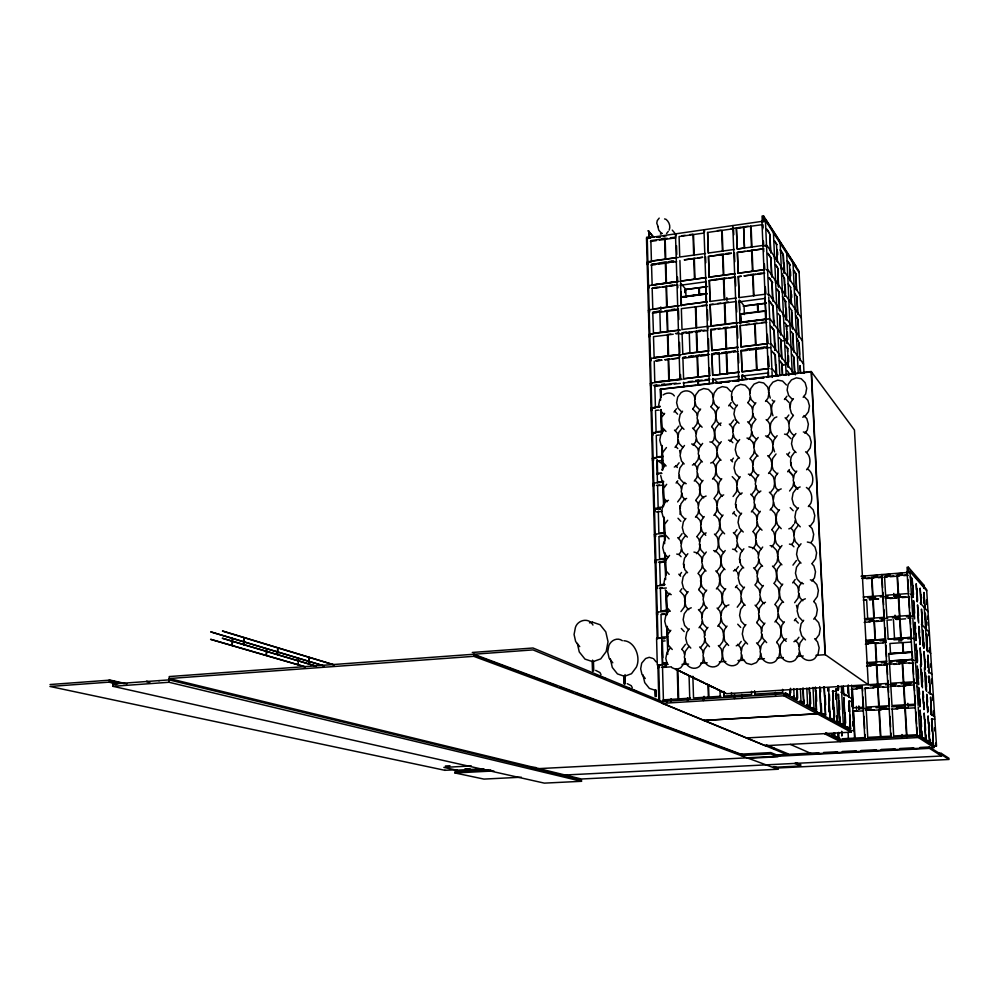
<?xml version="1.0" encoding="UTF-8"?>
<svg xmlns="http://www.w3.org/2000/svg" width="999" height="999" viewBox="0 0 999 999"><rect width="100%" height="100%" fill="white"/><g stroke="black" fill="none" stroke-linecap="round" stroke-linejoin="round"><path stroke-width="1.5" d="M521.316 777.21L483.953 779.095L454.982 772.964L454.982 771.678L490.746 769.817M309.003 663.96L309.128 657.442L309.153 663.96M277.722 647.864L277.497 654.62L277.759 647.876M266.646 648.726L266.371 655.456L266.496 648.726M243.694 644.592L243.843 637.612M244.006 637.624L243.644 644.58M316.258 666.058L222.24 638.224L316.121 666.221M222.465 631.118L334.228 664.909L222.577 630.981M581.493 781.305L169.018 682.267L169.118 679.882L113.049 683.953L112.937 686.313L544.355 783.129L581.493 781.305L581.468 779.832L169.118 679.882M774 766.558L777.821 767.994L777.871 769.255L581.455 778.995L169.168 678.546L169.243 676.56L533.029 649.899L787.774 754.907M158.791 680.706L159.403 680.656M146.491 681.593L150.162 681.93M798.838 593.593L798.051 598.114L794.63 602.722M799.188 652.297L798.651 655.344L795.204 659.989C790.546 663.711 783.778 661.488 781.206 656.418L779.62 650.499L780.694 644.43L784.128 639.797L786.575 638.811M794.03 539.073L793.506 542.045L791.82 544.33M760.651 653.408L759.852 657.954L756.418 662.574L751.398 664.535L746.478 663.249L742.607 659.015L741.071 653.134L742.157 647.102L745.566 642.494M793.73 482.067L792.944 486.463L789.585 491.008M778.246 614.023L777.447 618.543L774.874 621.99M794.655 523.326L795.179 520.379M756.118 540.896L755.319 545.329L752.784 548.738M741.608 654.807L740.796 659.34L737.387 663.935C732.816 667.619 726.148 665.409 723.676 660.389L722.165 654.532L723.251 648.513L726.648 643.93M757.642 578.046L756.83 582.504L755.132 584.79M789.035 429.195L788.523 432.092L786.85 434.34M760.052 598.076L759.527 601.061L756.118 605.644M759.178 615.559L758.366 620.067L756.655 622.352M790.709 465.484L791.233 462.574M761.875 634.29L761.076 638.811L757.642 643.418M778.059 556.081L776.997 562.025L773.588 566.583M755.818 485.701L755.032 490.072L751.673 494.592M741.42 598.164L740.609 602.634L737.225 607.205M757.329 522.315L756.53 526.723L753.159 531.256M773.039 447.44L772.252 451.785L768.893 456.268M758.853 559.29L758.054 563.736L754.657 568.281M773.451 502.285L772.664 506.68L770.117 510.064M703.571 657.392L702.747 661.887L699.35 666.47C694.829 670.129 688.236 667.919 685.826 662.936L684.352 657.105L685.464 651.123L688.848 646.578M737.212 487.662L736.413 492.02L733.066 496.515M752.909 413.623L752.122 417.919L748.8 422.377M751.71 431.705L750.923 436.014L748.426 439.373M737.1 544.143L736.563 547.09L734.889 549.35M754.133 450.974L753.608 453.858L750.249 458.316M753.184 467.769L752.397 472.115L749.874 475.487M769.055 392.382L768.019 398.102L765.509 401.436M739.784 562.474L740.321 559.527M754.682 504.183L753.883 508.566L751.348 511.95M684.914 658.766L684.078 663.249L680.706 667.807L675.774 669.742M732.991 435.252L732.454 438.124L729.969 441.471M703.371 602.572L702.821 605.531L699.462 610.077M704.907 638.461L704.083 642.931L700.686 647.489M750.049 397.49L749.525 400.337L747.864 402.547M735.764 507.529L736.3 504.62M721.078 618.393L720.254 622.864L717.707 626.273M700.287 489.785L699.213 495.554L695.891 500.024M685.401 601.173L684.303 607.08L680.943 611.6M701.236 527.509L700.424 531.868L697.077 536.363M700.187 544.455L699.1 550.312L696.59 553.683M731.693 399.725L732.217 396.878M702.21 565.609L701.66 568.543L698.289 573.051M701.423 581.256L700.324 587.15L698.638 589.41M717.17 507.667L716.358 512.025L713.848 515.384M702.122 621.378L701.573 624.35L699.013 627.759M681.78 493.144L680.968 497.452L677.659 501.91M696.103 439.123L695.566 441.97L693.094 445.292M681.268 549.113L680.731 552.035L679.058 554.27M697.564 473.439L696.753 477.747L694.268 481.081M713.386 400.162L712.587 404.408L710.926 406.605M683.778 567.282L684.327 564.36M698.776 509.54L697.964 513.886L695.454 517.232M717.157 453.321L716.345 457.629L713.011 462.062L710.664 463.049M669.205 230.082C670.741 226.186 669.205 222.028 666.121 219.405L664.585 218.918M678.271 439.772L677.472 444.043L674.999 447.352M663.848 541.908L662.749 547.714L664.173 553.321L667.856 557.355M678.845 478.271L679.382 475.412M695.267 402.372L694.455 406.605L692.806 408.803M663.736 584.253L664.847 578.396M679.957 514.273L680.506 511.388M697.677 419.78L696.877 424.038L693.581 428.446M698.888 455.369L698.076 459.652L694.755 464.085L692.407 465.059M658.728 404.92L659.815 399.313M782.766 584.065L780.219 587.512L779.158 593.506L780.731 599.325L783.566 602.397M775.149 604.07L778.571 599.475L779.632 593.468L778.059 587.662L774.175 583.503M801.935 582.417L799.375 585.876L798.326 591.883L799.924 597.727L802.796 600.811M764.622 641.046L761.201 645.666L760.127 651.723L761.688 657.617C764.235 662.674 770.953 664.897 775.599 661.188L779.033 656.555L780.094 650.474L778.521 644.567L776.623 642.482M813.923 601.136L817.344 596.503L818.393 590.459L816.782 584.615L812.836 580.444L810.364 579.845M803.433 638.336L799.999 642.981L798.938 649.075L800.549 655.007C803.159 660.102 809.939 662.325 814.647 658.591L818.106 653.933L819.155 647.814L817.519 641.87L814.622 638.723M682.092 427.972L678.808 432.392L677.734 438.062L679.145 443.519L682.816 447.415M700.199 425.849L696.902 430.282L695.828 435.976L697.265 441.446L700.961 445.354M664.198 487.612L666.67 484.29M712.125 442.107L713.786 439.885L714.847 434.165L713.386 428.696L711.6 426.81M684.79 482.355L682.317 485.689L681.231 491.446L682.667 496.978L685.339 499.887M737.1 421.903L733.79 426.361L732.729 432.092L734.215 437.587L737.961 441.521M703.046 480.394L700.549 483.753L699.475 489.522L700.923 495.079L703.633 497.989M755.556 419.742L752.235 424.213L751.186 429.957L752.884 435.676M721.753 478.746L719.268 482.105L718.194 487.887L719.667 493.456L722.389 496.378M685.414 535.664L682.092 540.147L680.993 545.978L682.442 551.61L686.163 555.656M714.248 498.126L717.582 493.643L718.656 487.849L717.182 482.28L713.436 478.321M767.007 437.262L769.505 433.891C771.066 429.021 770.753 422.739 766.133 419.605M740.247 476.76L737.749 480.132L736.688 485.939L738.186 491.533L740.933 494.455M793.169 415.721L789.834 420.217C787.936 425.649 789.06 432.23 794.18 435.514M667.27 596.653L669.78 593.269M758.865 474.775L756.355 478.159L755.306 483.978L756.817 489.585L759.602 492.519M722.652 532.367L719.292 536.875L718.219 542.744L719.705 548.401L723.488 552.472M715.084 551.96L717.607 548.576L718.681 542.707L717.195 537.05L714.46 534.09M804.844 433.329L807.354 429.945L808.378 424.138L806.817 418.593L803.883 415.572M688.186 591.683L685.664 595.079L684.565 600.973L686.026 606.705L688.748 609.74M777.921 473.089L775.399 476.473L774.362 482.317L775.898 487.937L778.696 490.884M741.27 530.569L737.911 535.089L736.837 540.971L738.348 546.653L742.157 550.736M770.416 492.657L773.775 488.124L774.824 482.28L773.276 476.66L769.455 472.664M706.718 590.084L704.195 593.493L703.096 599.412L704.582 605.157L707.329 608.204M796.79 471.066L794.267 474.475L793.218 480.332L794.792 485.976L797.614 488.923M670.304 647.976L666.945 652.522L665.821 658.478L667.27 664.285M760.027 528.746L756.655 533.291L755.594 539.185L757.117 544.892L760.963 548.988M725.724 588.711L723.189 592.12L722.102 598.064L723.601 603.821L726.373 606.88M718.106 608.528L721.49 603.97L722.564 598.026L721.066 592.282L717.27 588.161M779.22 527.197L775.836 531.755L774.787 537.674L776.335 543.381L780.207 547.489M808.566 489.048L811.95 484.49C813.848 478.958 812.686 472.29 807.517 468.943M771.653 546.977L774.2 543.556L775.249 537.637L773.701 531.93L771.827 529.932M744.505 587.087L741.957 590.521L740.883 596.478L742.407 602.26L745.204 605.319M707.504 645.154L704.12 649.725L703.021 655.731L704.507 661.575C706.955 666.57 713.586 668.793 718.131 665.109L721.54 660.526L722.627 654.507L721.116 648.651L718.343 645.554M798.226 525.362L794.829 529.932L793.793 535.864L795.366 541.595L799.262 545.716M763.411 585.464L760.863 588.898L759.802 594.88L761.35 600.674L764.173 603.746M810.951 542.544L812.649 540.247L813.686 534.29L812.087 528.546L809.227 525.549M776.785 641.97L780.219 637.35L781.28 631.306L779.707 625.424L775.761 621.191M803.683 620.267L801.098 623.738L800.037 629.807L801.648 635.714L805.506 639.897M798.938 637.25L796.353 640.721L793.893 641.708M815.746 639.26L819.205 634.615L820.254 628.521L818.631 622.614L814.635 618.356M664.123 430.082L660.851 434.478L659.765 440.147L661.151 445.579M704.233 516.583L701.735 519.955L700.649 525.761L702.11 531.393L705.744 535.339M793.431 398.651L790.921 402.01L789.884 407.767L791.433 413.286L793.468 415.397M757.017 455.706L753.671 460.189L752.622 465.984L754.133 471.565L757.966 475.586M786.313 418.369L788.823 415.01M723.051 515.022L720.529 518.394L719.455 524.225L720.941 529.87L724.612 533.828M686.538 572.265L683.179 576.76L682.08 582.629L683.528 588.336L687.312 592.457M715.534 534.577L718.893 530.082L719.967 524.238L718.481 518.606L714.697 514.56M776.023 453.971L772.664 458.466L771.615 464.273L773.151 469.867L777.01 473.901M680.182 591.008L681.855 588.761M768.556 473.489L771.078 470.104L772.127 464.285L770.591 458.703L767.644 455.644M741.633 513.161L739.11 516.545L738.049 522.402L739.547 528.059L743.244 532.017M705.007 570.604L701.635 575.112L700.549 581.006L702.022 586.725L705.831 590.859M734.452 533.054L736.975 529.67M794.829 451.898L791.458 456.406C789.535 461.913 790.733 468.543 795.866 471.89M787.662 471.79L789.347 469.53M668.294 633.703L670.829 630.307M760.351 511.288L757.816 514.685L756.755 520.554L758.291 526.236L762.025 530.207M723.95 569.18L720.579 573.701L719.492 579.607L720.991 585.352L724.824 589.485M716.383 588.935L718.93 585.539L720.004 579.62L718.518 573.901L715.759 570.891M806.593 469.767L809.128 466.371C810.713 461.388 810.289 455.007 805.594 451.81M689.322 628.846L686.788 632.242L685.676 638.199L687.137 643.993L690.796 648.101M779.507 509.702L776.972 513.099L775.911 518.993L777.472 524.675L781.23 528.671M682.067 648.9L685.464 644.355M742.682 567.494L739.285 572.04L738.211 577.959L739.735 583.716L743.593 587.874M771.99 529.433L775.374 524.887L776.435 518.993L774.874 513.311L771.003 509.228M735.439 587.562L737.137 585.289M707.954 627.36L705.406 630.781L704.307 636.75L705.794 642.569L709.49 646.69M798.476 507.804L795.928 511.213L794.879 517.12L796.465 522.827L800.261 526.835M761.525 565.796L758.129 570.354L757.067 576.311L758.603 582.08L762.499 586.251M793.805 524.463L791.258 527.884L788.835 528.883M727.047 626.086L724.5 629.52L723.413 635.501L724.924 641.333L728.646 645.479M719.43 646.078L722.839 641.508L723.925 635.514L722.414 629.695L718.568 625.486M780.818 564.348L777.422 568.918L776.36 574.887L777.921 580.669L781.842 584.852M810.339 526.048L813.748 521.466L814.784 515.546L813.186 509.827L809.377 505.844M774.113 583.154L775.811 580.856L776.872 574.887L775.311 569.118L772.489 566.083M745.928 624.6L743.368 628.034L742.294 634.04L743.83 639.897L747.577 644.043M741.208 641.408L738.648 644.855L736.226 645.829M799.937 562.624L796.515 567.22L795.466 573.201L797.052 579.008L801.011 583.204L803.471 583.791M792.669 582.892L795.229 579.445M764.947 623.089L762.374 626.535L761.3 632.567L762.861 638.436L766.658 642.607M811.9 581.231L814.472 577.772L815.509 571.765L813.898 565.958L811.987 563.923M784.402 621.79L781.83 625.249L780.756 631.293L782.342 637.187L786.176 641.358M813.71 619.155L816.308 615.684L817.357 609.627L815.733 603.746L813.798 601.673M662.175 416.645L664.635 413.361M682.567 411.201L680.107 414.498L679.033 420.154L680.444 425.574L683.99 429.345M675.524 430.557L678.821 426.161M700.636 409.028L698.164 412.337L697.09 418.007L698.526 423.451L702.11 427.222M661.813 469.917L665.109 465.509M719.168 407.192L716.683 410.502L715.621 416.196L717.082 421.64L720.691 425.424M683.179 463.511L679.869 467.944L678.783 473.663L680.207 479.17L683.94 483.154L686.251 483.666M711.75 426.323L715.059 421.89L716.133 416.208L714.672 410.764L710.926 406.855M676.086 483.029L677.747 480.819M737.462 404.982L734.977 408.316L733.928 414.023L735.651 419.742M701.373 461.501L698.051 465.946L696.965 471.69L698.426 477.21L702.172 481.206M730.381 424.525L733.703 420.092M665.184 523.588L667.682 520.254M755.893 402.772L753.396 406.106C752.097 410.477 751.86 416.358 755.881 419.418M720.029 459.79L716.695 464.248L715.634 470.005L717.095 475.549L720.878 479.545M712.562 479.133L715.072 475.786L716.133 470.017L714.672 464.485L712.861 462.562M685.901 518.431L683.391 521.778L682.305 527.572L683.741 533.179L687.349 537.112M774.749 400.899L772.252 404.245L771.216 409.977L772.964 415.734M738.461 457.754L735.127 462.225L734.053 468.007L735.551 473.563L739.36 477.572M678.758 538.124L682.092 533.653M767.344 420.204L770.679 415.734L771.715 409.99L770.192 404.508L766.383 400.562M716.832 571.391L720.217 566.87L721.303 560.976L719.804 555.282L716.133 551.298L713.598 550.599M806.842 452.447L810.226 447.939L811.25 442.12L809.677 436.526L805.756 432.48L803.346 431.993M743.88 548.801L740.496 553.321L739.422 559.228L740.933 564.947L743.731 567.969M706.231 607.679L702.834 612.212L701.735 618.156L703.221 623.938L707.092 628.146M738.398 566.57L735.851 569.967L733.453 570.941M762.699 547.04L759.302 551.585L758.229 557.504L759.777 563.249L762.599 566.283M808.353 506.568L810.901 503.146C812.861 497.552 811.588 490.871 806.405 487.462M781.955 545.541L778.558 550.087L777.484 556.031L779.058 561.788L781.905 564.822M744.093 604.795L740.684 609.353L739.597 615.334L741.133 621.153L745.054 625.386M801.036 543.756L797.614 548.326L796.565 554.283L798.151 560.064L801.023 563.111M792.956 565.134L796.365 560.551M782.442 601.873L779.008 606.468L777.946 612.474L779.52 618.331L783.503 622.589M812.137 563.411L815.571 558.828L816.62 552.847L815.009 547.065L811.026 542.882L807.342 542.032M794.38 620.679L796.103 618.381M684.477 445.479L681.168 449.887L680.082 455.581L681.505 461.076L684.19 463.948M679.095 462.774L676.61 466.083L674.275 467.057M728.671 405.869L731.168 402.56M702.634 443.406L699.312 447.839L698.239 453.546L699.687 459.053L702.397 461.938M721.266 441.658L717.931 446.091L716.857 451.823L718.331 457.342L721.066 460.227M739.66 439.56L736.325 444.018L735.252 449.762L736.75 455.307L739.497 458.191M731.743 460.364L733.416 458.129M784.427 399.55L786.937 396.216M666.183 559.915L669.542 555.444M758.191 437.45L754.832 441.92L753.783 447.689L755.294 453.246L758.066 456.143M803.146 397.302L805.669 393.943L806.692 388.199L805.132 382.704L801.235 378.733L796.303 377.847L791.495 379.857L788.149 384.315L787.112 390.047L788.661 395.529L792.544 399.525M687.849 553.733L684.49 558.216L683.391 564.06L684.839 569.742L687.562 572.739M777.147 435.676L773.788 440.147L772.739 445.929L774.55 451.785M679.869 574.7L681.543 572.452M732.704 513.811L734.39 511.575M706.293 552.01L702.921 556.505L701.822 562.375L703.296 568.069L706.043 571.078M795.916 433.529L792.557 438.024L791.508 443.831L793.069 449.413L796.078 452.535M669.218 610.751L665.846 615.259L664.735 621.153L666.171 626.897L669.992 631.081M787.961 454.533L789.635 452.285M725.199 550.536L721.815 555.057L720.729 560.938L722.227 566.633L724.999 569.655M673.988 412.063L676.46 408.778M663.136 451.923L666.445 447.54M666.558 233.529L668.256 231.406M659.19 218.119L657.267 220.579L656.768 223.177L658.104 226.623M623.888 640.734C634.577 641.283 641.146 656.98 636.375 667.132L631.505 673.713L624.587 676.286M592.944 661.725L584.989 659.115L579.258 651.922L577.36 643.481M642.906 674.775L644.73 682.629L649.35 688.373L655.756 690.459M721.091 423.052L718.756 424.063L715.459 428.496L714.397 434.215L715.858 439.685L719.58 443.606M776.835 416.908L774.462 417.919L771.128 422.402C769.242 427.797 770.329 434.353 775.424 437.637M663.086 394.955C666.345 392.47 671.977 392.058 674.362 395.916M695.167 399.612L694.093 395.554C691.608 390.721 685.227 389.31 680.981 392.744L677.684 397.115L676.61 402.734L678.021 408.129L681.755 412.05M713.286 397.39L712.187 393.331L708.428 389.41L703.733 388.524L698.988 390.509L695.691 394.892L694.617 400.537L696.053 405.944L699.812 409.877M730.744 391.446L726.96 387.512L722.289 386.625L717.457 388.623L714.16 393.019L713.086 398.676L714.547 404.108L718.318 408.054L716.583 406.231M750.199 393.281L749.075 389.198L745.266 385.252L740.596 384.353L735.701 386.363L732.392 390.771C730.456 396.128 731.605 402.585 736.613 405.844M768.681 391.021L767.544 386.925L763.698 382.967L759.003 382.068L754.07 384.091L750.749 388.511L749.7 394.205L751.198 399.662L755.032 403.633M786.425 385.002L782.567 381.044L777.721 380.144L772.876 382.167L769.542 386.601L768.506 392.307L770.291 398.102M802.697 417.195L805.094 416.183L808.453 411.688L809.477 405.906L807.904 400.387L804.045 396.416M660.389 234.091L662.237 233.316M706.156 532.904L703.796 533.891L700.461 538.386L699.375 544.23L700.836 549.875L704.582 553.933M668.443 500.312L666.108 501.286L662.787 505.706L661.688 511.463L663.099 517.02M686.625 498.426L684.265 499.4L680.931 503.833L679.844 509.615L681.281 515.184L685.064 519.243M706.106 496.028L702.559 497.502L699.213 501.96L698.126 507.742L699.587 513.336L703.396 517.407M723.688 494.905L721.315 495.891L717.956 500.362L716.882 506.156L718.356 511.775L722.202 515.846M742.22 492.982L739.834 493.968L736.475 498.451L735.401 504.27L736.912 509.902L740.771 513.986M760.888 491.046L758.491 492.032L755.119 496.528L754.058 502.372L755.581 508.016L759.477 512.125M781.206 488.898L777.597 490.384L774.213 494.905L773.151 500.761L774.712 506.418L778.621 510.526M800.137 486.938L796.503 488.424L793.106 492.957L792.057 498.838L793.631 504.507L797.577 508.641M691.246 607.779L687.662 609.215L684.278 613.736L683.166 619.655L684.627 625.424L688.473 629.62M728.895 604.894L725.274 606.356L721.877 610.901L720.779 616.858L722.289 622.664L726.186 626.873M765.484 602.247L763.049 603.221L759.627 607.804L758.553 613.798L760.102 619.642L764.06 623.888M805.344 598.801L801.66 600.274L798.213 604.882L797.152 610.926L798.763 616.795L802.759 621.066M652.809 658.403L649.238 657.317L645.616 658.528L641.695 663.161L640.671 668.806L641.97 674.425L645.254 678.508M592.944 625.049C589.11 617.295 577.784 619.73 575.424 627.434L574.075 634.502L575.649 641.533L579.732 646.653M589.472 622.864L592.245 622.152M651.198 234.678L648.239 230.769L653.771 237.225M796.353 266.733L763.523 215.871L762.062 216.084L762.337 222.302M804.008 373.314L799.038 271.216L765.946 220.005L761.887 220.592L768.531 376.536M647.652 237.887L764.098 221.054M656.643 237.225L660.401 236.626M663.361 236.201L666.321 235.776M761.95 221.99L766.008 221.403L799.1 272.527M660.414 236.938L657.442 237.063M662.087 238.624L665.159 238.174M682.08 235.739L685.152 235.302M689.76 234.64L692.844 234.191M717.432 230.644L720.516 230.207M731.268 228.659L740.496 227.322M745.104 226.661L748.189 226.224M737.786 228.009L743.581 227.173L744.467 247.939L737.262 249.038L763.511 245.354L763.323 240.909L763.511 245.354M667.357 238.336L650.873 240.622L651.423 261.014L676.947 257.505M670.292 237.824L674.824 237.263M705.519 253.496L679.732 257.03L679.095 236.563L703.296 233.154M734.365 249.45L708.328 253.022L707.604 232.455L733.503 228.721L733.79 234.703M736.45 228.384L737.262 249.038L736.338 228.222L762.612 224.625L762.749 227.585M650.424 241.458L656.405 240.597M659.39 240.172L675.848 237.799M592.769 661.738L600.711 658.903L606.181 651.56L608.029 641.683L605.794 631.88L600.062 624.725L592.307 622.102M770.766 253.009L769.942 234.39L770.491 251.498M647.864 261.726L678.371 257.442M651.048 261.701L647.14 262.25L647.926 263.174M651.186 261.85L647.265 262.4L647.327 264.772M762.986 246.179L767.07 245.604L800.274 295.292M776.51 244.792L777.472 261.601M661.238 262.65L664.323 262.213M668.955 261.576L672.04 261.139M718.318 254.67L721.403 254.233M726.036 253.584L729.12 253.159M677.497 277.023L677.697 281.506L652.147 284.99L651.523 264.385L666.508 262.3M669.505 261.875L674 261.251L651.585 264.46M684.39 259.802L694.979 258.316M698.014 257.892L702.547 257.255M723.738 254.295L708.453 256.431L709.178 277.135L735.314 273.664M726.797 253.871L731.393 253.234M745.067 251.311L737.349 252.397L738.224 273.264L764.56 269.68L764.297 263.711L764.56 269.68M748.164 250.886L763.661 248.801L737.399 252.472L738.224 273.264M684.44 259.877L702.609 257.33M731.443 253.309L708.503 256.506L709.24 277.21M651.061 265.222L655.569 264.585M658.566 264.173L669.08 262.7M672.09 262.287L676.585 261.651M784.128 272.952L783.291 254.82L783.503 263.911M771.827 277.135L770.991 258.279L771.553 275.712M789.485 264.623L790.446 281.006M709.178 277.135L735.252 273.589M738.161 273.189L764.51 269.605M680.544 281.119L706.355 277.61L680.544 281.119L679.907 260.502M648.513 285.664L679.12 281.493M778.608 286.813L777.771 268.319L778.396 286.838M654.145 287.675L657.192 287.25M669.417 285.602L672.477 285.177M713.723 279.595L716.77 279.171M721.353 278.559L724.412 278.134M750.374 274.613L753.433 274.201M758.016 273.589L761.076 273.164M678.446 305.669L652.797 309.041L652.172 288.324L659.69 287.3M662.699 286.888L667.207 286.276M670.217 285.876L674.737 285.264M736.263 298.039L710.039 301.423L709.302 280.582L726.186 278.284M729.258 277.872L733.853 277.247M738.298 276.648L741.233 276.248L738.298 276.648L739.185 297.652L738.361 276.723M744.155 275.849L748.551 275.262M751.473 274.862L755.868 274.263M758.803 273.863L763.186 273.276M676.298 285.127L652.172 288.324M709.302 280.582L733.915 277.322M744.218 275.924L764.71 273.152M680.119 285.289L705.993 281.78M796.665 290.284L795.891 274.101L796.465 290.309M685.014 292.557L684.927 289.61L707.542 286.576M684.927 289.61L706.093 286.85M785.189 296.316L784.365 278.072L784.502 285.702M772.889 301.298L772.052 282.317L772.552 298.414M706.98 293.943L680.669 297.302L706.855 293.419M680.656 296.915L706.967 293.556M680.669 297.302L706.867 293.818M790.546 287.575L791.52 304.058M739.123 297.59L765.609 294.168L765.284 286.663M649.15 309.765L679.869 305.706M656.343 311.563L659.402 311.164M671.665 309.553L674.737 309.153M702.334 305.519L705.394 305.12M709.989 304.52L713.061 304.108M717.657 303.509L720.729 303.109M725.324 302.497L728.396 302.098M659.927 311.463L652.759 312.325L653.458 333.266L679.195 329.982M661.95 311.288L652.896 312.475M664.909 310.826L678.546 309.103M708.054 326.311L682.005 329.558L681.355 308.666L707.329 305.332M710.164 304.882L710.963 325.936L710.164 304.882L736.4 301.511M652.372 313.211L656.905 312.612M659.927 312.225L678.071 309.84M738.673 301.898L765.384 298.389M797.814 314.523L796.965 296.753L797.539 313.074M786.275 319.842L785.426 301.473L785.501 307.63M773.963 325.637L773.126 306.518L773.551 321.253M791.633 310.664L792.669 328.771M780.756 334.765L779.919 315.909L780.556 334.79M710.901 325.874L737.212 322.59M649.8 334.016L680.631 330.095M740.072 322.677L766.595 319.293M653.021 333.991L649.063 334.503L649.862 335.327M667.782 334.453L670.866 334.066M675.474 333.479L678.558 333.092M683.166 332.505L686.251 332.118M698.551 330.544L701.623 330.157M746.241 324.488L749.325 324.101M753.933 323.514L757.017 323.127M761.625 322.54L764.71 322.14M673.239 334.228L653.496 336.663L654.133 357.654L679.944 354.47L654.133 357.654M676.211 333.778L679.295 333.454M682.105 333.017L705.119 330.182M711.775 350.487L738.124 347.24L711.825 350.549L711.026 329.358L720.354 328.246M723.388 327.784L728.084 327.26M731.118 326.798L737.349 326.086M767.744 343.656L767.294 334.453L767.744 343.656L741.071 346.865L740.234 325.649L766.82 322.34M680.107 334.016L683.166 333.629M686.226 333.241L692.357 332.455M695.429 332.068L700.024 331.493M703.084 331.094L707.692 330.519M710.526 330.157L715.172 329.57M718.269 329.171L736.837 326.823M798.888 337.437L798.051 319.543L798.551 334.478M787.349 343.519L786.513 325.025L786.513 329.682M786.026 326.198L788.648 325.861M775.037 350.125L774.188 330.881L774.562 344.23M793.768 352.123L792.919 333.878L793.493 350.637M781.842 358.928L780.993 339.947L781.568 357.492M780.506 341.109L784.502 340.622L784.402 338.224M708.853 350.836L682.704 353.983L708.915 350.911M741.071 346.865L767.694 343.594M650.461 358.441L681.393 354.633M656.156 360.439L659.24 360.065M688.573 356.468L691.658 356.081M696.291 355.519L699.375 355.144M713.274 353.434L716.358 353.059M745.691 349.45L748.788 349.076M753.421 348.514L756.505 348.127M761.138 347.565L764.223 347.177M661.763 360.139L655.681 360.889L661.825 360.202M669.355 359.203L664.797 359.765L678.533 358.154L672.402 358.828M709.452 368.019L709.777 375.674L683.603 378.783L682.879 357.542L685.951 357.167M689.023 356.793L693.631 356.231M696.703 355.856L708.978 354.345M713.286 353.733L719.218 353.097L713.411 353.871M722.152 352.734L726.548 352.197M729.47 351.835L735.326 351.111M745.641 349.85L758.965 348.214M761.925 347.852L767.844 347.128L741.208 350.399L742.045 371.765L768.818 368.656M682.941 357.617L686.013 357.23M689.085 356.855L709.04 354.408M722.202 352.797L735.389 351.173M682.404 358.329L697.777 356.443M700.848 356.069L705.469 355.507M711.313 354.795L714.273 354.433M717.232 354.071L730.556 352.435M733.516 352.073L737.949 351.523M740.609 351.198L746.59 350.474M749.575 350.1L754.058 349.55M757.055 349.188L763.024 348.451M766.021 348.089L770.504 347.54M788.448 367.345L787.599 348.738L787.537 351.873M776.123 374.787L775.274 355.419L775.524 365.871M794.792 374.113L794.005 357.28L794.517 372.602M782.542 374.425L782.08 364.148L782.329 374.45M782.929 365.122L785.601 364.797L785.501 362.387M768.768 368.594L742.045 371.765L741.258 350.462M680.706 379.133L654.732 382.155L680.706 379.133L680.506 374.538M651.123 383.029L682.155 379.345M653.733 385.402L656.83 385.027M661.475 384.478L664.572 384.116M695.566 380.444L698.663 380.082M660.064 406.406L655.406 406.868L654.832 385.651L659.465 385.164M662.462 384.752L676.248 383.179M688.274 381.693L692.956 381.206M695.978 380.781L702.197 380.119M705.219 379.682L709.902 379.208M654.37 386.413L671.178 384.428M674.225 384.066L680.344 383.354M683.166 383.017L709.402 379.907M712.187 379.583L738.923 376.423M741.583 376.111L768.593 372.914M788.486 372.627L788.823 375.512M660.614 400.174L660.302 389.26L811.213 371.516L854.457 430.032L868.306 684.74L825.049 654.507L811.213 371.516M696.028 385.427L660.302 389.26M699.088 385.027L712.961 383.429M716.021 383.042L729.894 381.443M732.941 381.056L746.827 379.458M749.874 379.058L763.748 377.46M766.807 377.073L780.681 375.474M783.74 375.087L797.614 373.489M718.468 383.104L721.553 382.742L718.518 383.154M726.186 382.192L729.282 381.83M738.548 380.744L735.464 381.106L738.611 380.806M752.01 379.158L756.443 378.633M760.863 378.122L763.81 377.772M760.913 378.184L763.86 377.834M655.406 406.868L660.002 406.343M651.785 407.792L659.902 406.868M655.032 407.767L651.036 408.216L651.835 408.953M655.169 407.879L651.173 408.341L651.236 410.814M662.3 431.143L656.093 431.768L655.506 410.402L658.628 410.102M652.447 432.717L662.137 431.655M651.698 433.129L655.706 432.692M655.844 432.804L651.835 433.241L651.897 435.726M659.328 435.027L656.256 435.364L656.842 456.88L662.999 456.231M653.121 457.817L662.849 456.793M656.53 457.892L652.497 458.316L652.572 460.814M657.941 460.964L662.574 460.477M656.892 473.451L661.438 473.089M656.905 473.851L661.862 473.414M657.454 482.055L663.636 481.431M653.796 483.091L663.561 482.105M656.443 485.389L659.552 485.077M662.874 507.067L658.154 507.467L657.567 485.651L663.811 485.089M657.767 507.729L660.214 509.39M654.482 508.528L657.155 508.266M653.721 508.891L657.779 508.491M657.904 508.591L653.858 508.991L653.92 511.525M657.092 509.003L660.164 508.703M656.231 511.938L662.15 511.376M664.797 532.554L658.853 533.054L658.316 511.138M655.169 534.153L664.547 533.291M659.377 536.276L662.462 536.001M665.534 558.341L659.565 558.816L658.953 536.7L664.909 536.201M655.856 559.952L665.272 559.128M663.124 559.964L666.221 559.69M658.528 562.2L661.625 561.938M659.665 562.487L665.571 561.962L659.665 562.487L660.327 584.79L664.772 584.415M660.264 584.752L664.71 584.378M656.555 585.926L664.51 585.264M924.387 588.161L924.225 585.501L908.341 567.195L907.055 567.295L907.392 572.889M659.24 588.161L662.337 587.912M666.358 587.999L660.364 588.448L661.051 610.913L666.995 610.439M933.054 746.216L936.525 746.041L926.635 589.597L910.626 571.203L907.055 571.503L917.02 735.714M861.038 576.261L909.115 572.327M907.129 572.764L910.701 572.464L926.71 590.796M862.062 576.66L865.146 576.411M871.328 575.911L877.509 575.399M883.678 574.9L889.859 574.4M896.028 573.888L902.209 573.389M862.149 578.196L865.234 577.946M872.964 577.31L877.597 576.935M885.314 576.311L889.947 575.923M897.664 575.299L902.297 574.924M862.224 578.496L869.867 577.909M872.876 577.634L882.042 576.923M886.101 576.56L893.805 575.961M896.84 575.686L906.093 574.962M866.295 578.683L873.775 578.071M878.258 577.709L882.741 577.347M884.19 577.222L887.212 576.985M890.221 576.735L899.275 575.998M903.795 575.636L908.316 575.262M910.501 594.255L913.323 597.277L912.212 579.108L912.399 585.177M923.001 585.589L924.225 585.501M666.932 610.401L661.051 610.913M657.255 612.087L666.745 611.338M863.236 597.027L883.104 595.516L882.891 592.382M908.753 593.506L885.626 595.279L884.565 576.685M867.881 597.902L875.624 597.302M880.281 596.94L888.024 596.328M894.217 595.841L900.411 595.367M661.488 614.185L664.56 613.948M667.732 636.763L661.625 637.137L661.013 614.547L667.095 614.173M869.517 599.313L874.162 598.963M885.014 598.114L888.111 597.877M895.853 597.277L900.499 596.915M863.398 600.112L866.458 599.875L863.436 600.137M869.505 599.637L878.67 598.925L869.542 599.662M909.864 612.462L910.077 615.384L886.875 617.07L885.801 598.364L891.97 597.889M904.282 596.927L895.042 597.652L905.856 596.84M891.995 597.914L885.801 598.364M889.972 598.551L896.028 598.076M902.072 597.614L909.639 597.027M913.336 600.636L914.634 618.905M298.326 658.254L298.189 664.76M864.41 618.743L884.352 617.295L883.865 609.477M909.764 616.42L913.361 616.146M865.971 619.867L873.738 619.293M879.957 618.831L887.724 618.256M892.382 617.906L900.149 617.332M906.368 616.87L911.026 616.52M869.167 621.191L873.825 620.841M881.593 620.267L884.702 620.042M895.579 619.23L900.249 618.893M908.016 618.319L911.125 618.081M869.18 621.503L878.396 620.854M881.43 620.591L884.49 620.367M891.72 619.867L887.025 620.142L888.173 639.023L911.4 637.374L910.851 628.633M896.328 619.492L905.631 618.831M864.172 622.365L870.191 621.915M876.198 621.478L882.217 621.028M660.714 638.074L656.58 638.373L657.292 664.909L658.865 665.659M656.855 638.511L660.976 638.211M472.302 652.472L533.004 648.001L662.524 701.735M662.15 638.648L665.247 638.411M50.05 684.527L110.24 680.107L126.973 683.94M665.109 640.896L661.975 641.083L662.649 663.336L667.27 663.024M169.168 678.546L473.776 656.331L777.871 769.255M112.937 686.313L169.018 682.267M865.596 640.584L885.601 639.198L884.902 627.597M911.4 637.374L888.173 639.023M865.634 640.621L885.601 639.198M911.125 638.211L914.085 638.598M866.183 641.795L873.875 641.258M880.032 640.821L886.188 640.384M893.893 639.847L903.121 639.185M907.741 638.861L910.826 638.648M867.806 643.244L873.963 642.807M883.203 642.157L886.288 641.945M898.601 641.083L901.672 640.859M867.307 643.593L878.096 642.869M882.666 642.507L885.776 642.32M865.359 644.218L868.368 644.005M875.923 643.468L883.466 642.944M911.55 642.02L889.922 643.506L890.534 653.671M667.207 662.986L662.649 663.336M668.231 664.298L658.678 664.959L659.652 701.198M660.789 665.072L657.891 665.197L658.865 701.41M682.03 664.36L688.586 664.098M700.686 663.074L707.23 662.812M719.342 661.788L725.873 661.525M737.999 660.501L744.505 660.252M758.204 659.115L764.422 658.691M777.11 657.991L783.353 657.567M797.065 656.443L803.283 656.006M815.958 655.319L825.299 654.682L811.438 371.828L800.674 373.102L800.024 365.597L800.386 373.139M661.375 667.145L666.033 666.82M690.509 698.151L663.411 699.849L662.524 667.444L671.515 666.82M888.935 653.87L912.324 651.96L888.735 653.558L889.347 661.001L912.661 659.44M912.399 652.359L888.823 653.97M927.522 651.76L926.597 634.028L927.434 650.287M676.011 669.28L671.915 667.719M912.636 659.415L889.347 661.001M866.795 662.562L886.85 661.238M912.462 660.389L915.434 660.726L912.836 618.056M867.382 663.773L876.647 663.161M881.28 662.849L885.913 662.537M888.998 662.337L892.082 662.125M896.715 661.813L905.981 661.201M898.738 661.825L906.505 661.338M869.005 665.234L875.186 664.822M884.452 664.21L890.633 663.798M899.899 663.186L904.532 662.874M870.042 665.484L880.868 664.785M883.915 664.56L887.037 664.385L887.611 674.625M895.828 663.798L889.585 664.185L890.708 683.241L914.085 681.768L913.885 678.808M898.913 663.561L909.827 662.861M866.545 666.196L871.091 665.883M878.658 665.384L886.225 664.884M893.78 664.385L899.899 663.973M909.053 663.373L913.635 663.061M917.319 665.933L918.643 684.527M921.328 669.417L922.464 687.787M887.924 680.456L888.123 683.403L726.673 693.693L675.324 668.843M913.81 682.679L916.782 683.004L915.521 662.212M853.096 686.862L862.387 686.276M870.129 685.789L880.981 685.102M885.626 684.814L896.465 684.128M901.11 683.84L911.95 683.154M914.984 682.804L917.407 682.642M720.966 696.266L693.531 697.964L692.856 676.248M724.025 696.078L723.863 691.395L723.975 696.053L751.698 694.342L751.523 691.32M754.62 691.121L754.732 694.118L782.754 692.382M856.28 688.236L862.474 687.849M873.313 687.162L879.52 686.775M890.359 686.101L895.004 685.801M904.307 685.227L910.501 684.839M856.38 688.536L862.549 688.174L862.661 691.083M868.206 687.824L865.072 687.999L866.133 707.092L889.385 705.706L888.935 698.326M872.801 687.512L883.665 686.85M899.662 685.851L890.858 686.375L891.982 705.556L915.446 704.158L914.872 695.267M851.21 689.335L857.229 688.948M864.709 688.486L873.825 687.911M882.929 687.349L889.01 686.962M898.138 686.388L905.793 685.913M783.853 693.855L662.312 701.448L662.362 703.358L746.353 737.961L851.098 732.167L851.023 730.506L783.853 693.855L783.94 695.791L851.098 732.167M832.329 691.408L836.188 691.171L836.076 688.773M662.362 703.358L783.94 695.791M786.151 693.481L790.259 695.591L789.984 689.46M918.855 687.936L919.804 706.668L918.855 687.936L916.982 686.438M844.068 695.554L846.653 695.454M791.907 696.64L797.14 699.387L796.665 688.798M799.949 701.061L803.808 703.046L803.134 688.161M804.183 703.383L804.257 700.399M848.626 701.485L852.334 701.261L852.209 698.95L841.27 692.045M806.543 704.682L810.289 706.605L809.427 688.124M811.775 707.554L816.558 710.064L815.484 687.275M852.771 707.854L863.561 707.242L862.986 696.952M858.928 708.766L871.353 708.029M876.011 707.754L886.887 707.105M891.545 706.83L903.983 706.093M908.64 705.818L914.859 705.456M865.221 709.977L868.331 709.802M879.207 709.153L885.426 708.791M896.303 708.154L902.522 707.779M856.018 710.838L852.934 711.013L857.592 710.764M890.921 733.079L891.12 736.126L867.744 737.374L866.27 710.227L874.025 709.777M817.332 713.161L820.416 713.011M866.308 710.252L874.063 709.789M703.783 720.416L817.12 713.761L817.12 712M856.905 711.238L862.936 710.888M873.526 710.264L881.143 709.814M891.757 709.19L897.901 708.828M907.117 708.291L914.809 707.829M703.883 720.466L817.194 713.81L817.032 711.95M822.789 713.611L825.636 715.047L824.262 686.8M821.865 715.621L824.862 715.446M830.331 717.744L830.231 711.55M927.696 712.537L926.747 694.28L927.422 707.979M831.593 718.443L834.315 719.817L832.866 690.709M830.619 720.379L833.603 720.229M838.473 698.726L838.448 694.18L839.897 722.889L837.15 721.503M931.318 719.255L934.777 719.055M841.42 723.838L845.316 725.861L843.868 697.552L844.517 713.96M846.802 726.797L850.599 728.771L849.15 700.823L849.512 711.7M850.211 730.731L853.933 730.531L851.573 685.139M832.055 734.54L834.664 735.764L834.515 732.754M842.007 738.773L865.184 737.537L864.997 734.502M916.795 727.085L917.282 734.702L893.693 735.963L892.169 708.728M839.647 740.184L918.256 735.926L933.865 746.028L933.965 747.552L929.332 747.789M921.652 736.85L920.204 710.089L920.379 716.046M933.965 747.552L918.356 737.537L765.147 745.704L746.528 738.036M923.213 737.874L925.823 739.435L924.2 713.024L924.4 719.243M925.986 739.672L925.886 735.002M445.379 765.996L449.962 765.746M471.353 765.946L443.856 767.407L456.768 770.192L483.891 768.768M927.172 740.434L929.707 741.957L928.096 715.883L928.383 723.563M929.869 742.195L929.857 739.123M933.316 744.442L931.88 718.668L933.316 744.442L931.018 742.944M444.817 770.291L457.155 769.742M740.908 755.531L770.866 753.958L777.921 756.78L748.388 758.303M531.181 767.707L535.851 767.469M775.361 754.994L818.918 752.722M823.576 752.484L837.574 751.748M842.244 751.51L856.243 750.773M860.901 750.536L876.46 749.725M881.118 749.487L895.116 748.75M899.787 748.513L913.785 747.776M920.004 747.464L929.332 746.977L949.05 759.465L776.897 768.031M775.249 755.544A30.969 3.172 -1.6 0 0 777.871 755.419L780.931 755.369M815.072 753.733L824.325 753.246M833.591 752.759L844.405 752.21M853.67 751.723L862.936 751.236M872.202 750.761L881.468 750.274M892.269 749.712L899.999 749.312M910.801 748.75L920.067 748.276M454.982 772.964L493.868 770.953M534.315 768.855L929.42 748.363L941.57 756.006L941.483 754.67M938.161 753.533L941.258 753.371L948.975 758.291M938.311 753.621L941.408 753.458M560.227 775.249L941.57 756.006M772.776 767.357L800.923 765.958L794.567 763.423M784.527 434.14L786.912 434.627L790.808 438.661M765.521 435.926L767.894 436.413L771.765 440.434L772.914 444.605M746.952 438.049L749.462 438.698M728.508 440.147L730.843 440.634L732.829 442.719M709.839 441.908L712.162 442.395L715.958 446.378L717.057 450.512M691.645 443.981L694.118 444.63L697.702 448.439L698.426 451.186M445.204 770.379L49.95 686.463L110.152 682.067L117.77 683.803M748.388 474.15L750.773 474.662L754.57 478.658L755.319 481.456M108.879 682.155L114.947 683.541M113.049 683.953L116.084 684.64M108.966 680.207L124.126 683.678M789.447 544.105L791.882 544.667L793.93 546.815M770.154 545.616L772.564 546.166L776.498 550.337L777.672 554.645M748.9 546.815L753.845 548.064L757.579 552.085L758.353 554.944M732.554 549.125L734.927 549.687L736.95 551.823M146.503 681.256L149.538 681.967M693.955 552.06L697.639 553.021L701.273 557.005L702.384 561.263M676.76 554.058L679.083 554.607L681.068 556.718M671.253 594.63L668.756 593.943L665.159 589.934M305.107 666.733L210.589 639.323L305.107 666.882M624.425 676.286L617.457 673.913L612.3 667.457L610.277 658.641M475.237 655.444L557.105 686.001M560.027 687.087L573.189 692.007M576.111 693.094L739.859 754.208A32.005 3.272 -1.6 0 0 741.695 754.695M742.744 754.869L473.776 654.245L473.776 656.331M777.871 755.419L770.816 752.584L740.858 754.158A30.969 3.172 -1.6 0 0 743.206 754.732M795.791 762.624L800.861 764.672M596.977 675.386L601.148 677.11M628.658 688.486L633.666 690.559M771.228 747.452L773.788 748.513M766.133 744.73L787.949 753.783M606.256 678.883L595.591 674.812M628.646 688.136L637.062 691.645M770.354 746.84L775.049 748.763M667.207 701.66L663.011 699.999L666.995 701.673M595.691 670.391L599.949 672.552L601.036 674.65M627.247 683.666L631.231 685.689L632.267 687.687M790.384 744.417L811.975 753.883M663.024 663.611L665.546 664.822M662.387 663.561L664.922 664.785M731.568 695.529L731.455 692.557M622.327 640.684C617.394 637.037 610.926 640.334 608.878 645.566L607.692 651.897L609.128 658.204L612.799 662.787M824.525 733.716L840.334 741.658L840.259 740.072L825.761 732.729M832.242 734.527L834.664 735.764M836.313 736.6L839.847 738.411M836.126 736.613L839.672 738.423M754.732 694.118L754.67 691.146M848.376 738.398L848.064 732.379M661.513 637.35L664.16 638.736M849.874 729.145L849.637 724.687M785.077 692.757L790.259 695.591M792.132 696.628L797.14 699.387M800.174 701.048L803.808 703.046M806.755 704.67L810.289 706.605M811.987 707.542L816.558 710.064M823.001 713.598L825.636 715.047M836.088 720.791L839.897 722.889M841.62 723.825L845.316 725.861M846.99 726.785L850.599 728.771M681.306 628.446L684.19 631.605M699.862 626.972L703.696 631.156L704.807 635.514M835.539 693.393L837.911 694.854M680.207 591.358L683.94 595.454L685.039 599.75M841.22 692.357L843.68 693.905L843.293 686.288M737.737 624.213L740.684 627.384M932.816 744.767L932.529 740.172M919.355 735.227L921.84 736.837M923.401 737.861L925.823 739.435M927.347 740.434L929.707 741.957M931.193 742.931L933.491 744.43M698.676 589.76L702.447 593.868L703.184 596.74M655.094 560.264L655.906 560.801M756.68 622.702L760.589 626.922L761.762 631.318M654.407 534.49L655.219 535.052M736.338 586.775L740.159 590.909L740.921 593.793M795.291 619.892L798.288 623.089M755.194 585.152L759.04 589.298L759.814 592.182M930.656 713.948L934.702 716.97M677.996 518.244L680.843 521.291M653.046 483.454L653.858 484.103M696.278 516.408L700.049 520.442L701.148 524.65M793.593 582.105L797.502 586.263L798.701 590.634M928.034 692.157L930.344 694.03L929.22 676.111L930.169 694.043M929.307 692.357L933.366 695.666M676.935 482.23L680.619 486.176L681.33 488.936M652.372 458.204L653.184 458.878M662.325 463.873L656.842 460.139L657.467 482.767M733.566 512.986L736.463 516.058M695.129 480.282L698.838 484.24L699.924 488.399M867.669 618.468L866.645 599.812M927.971 670.878L932.03 674.462M675.836 446.528L677.809 448.588M752.222 511.113L756.068 515.184L757.217 519.43M894.53 638.511L893.443 619.667M732.217 476.648L735.976 480.631L737.1 484.815M663.823 414.21L660.114 410.302M674.8 411.213L677.597 414.16M926.635 649.525L930.706 653.396M650.374 383.479L651.173 384.253M790.221 507.629L793.181 510.726M692.806 409.041L696.515 412.937L697.227 415.646M910.264 618.493L910.613 624.3M654.22 361.139L654.795 382.217M912.162 615.996L912.749 616.583L911.5 596.166M785.301 398.676L789.148 402.634M683.653 382.242L683.853 386.875M921.428 624.35L929.382 632.429M772.09 399.937L773.875 401.76M683.603 378.783L709.777 375.674M785.102 417.769L788.011 420.779L788.785 423.539M747.889 402.784L751.673 406.718L752.422 409.453M786.712 453.896L789.672 456.968M747.602 421.778L750.461 424.762L751.223 427.51M729.52 405.007L733.278 408.916M752.871 442.257L754.282 446.703M794.792 485.976L797.739 489.048M792.419 474.975C782.979 465.971 793.568 473.776 793.206 477.784M752.697 435.477L756.368 439.298M735.401 419.493L739.048 423.289M749.3 438.536L753.146 442.545M729.32 424.076L732.042 426.91L733.141 431.019M750.099 458.816L751.935 460.751L753.071 464.922M769.367 492.207L772.165 495.167L773.326 499.4M730.681 459.902L732.504 461.825M791.096 528.384L792.981 530.382L794.168 534.677M692.532 427.997L695.204 430.819L695.916 433.541M750.636 494.155L753.421 497.09L754.183 499.912M660.451 332.217L659.864 311.401M924.624 613.286L924.974 619.218M674.487 430.107L677.135 432.917L678.196 437M662.487 427.697L665.996 431.443M693.706 463.623L696.39 466.496L697.115 469.243M752.996 531.755L754.844 533.741L755.993 537.999M714.135 498.663L715.958 500.611L717.07 504.82M675.574 465.621L677.347 467.532M648.413 310.252L649.213 311.114M733.378 532.567L736.126 535.539L736.887 538.374M663.461 463.074L666.121 465.946M695.779 500.561L697.589 502.509L698.313 505.294M753.558 567.782L756.368 570.804L757.13 573.676M714.66 379.558L717.769 382.929M689.922 353.097L689.248 332.03M920.104 602.984L928.071 611.588M775.037 604.62L776.935 606.68L778.121 611.063M734.764 569.467L736.625 571.478M795.229 640.197L798.114 643.331L798.913 646.291M664.522 498.876L667.17 501.773M696.915 536.85L698.726 538.823L699.45 541.645M755.069 605.157L757.891 608.241L759.053 612.612M677.697 537.637L680.381 540.584L681.106 543.394M665.509 534.952L669.08 538.873M698.126 573.551L699.949 575.549L701.048 579.832M756.543 642.894L759.365 646.003L760.139 648.95M719.904 374.325L719.13 353.022M717.07 608.054L719.842 611.113L720.978 615.446M678.808 574.2L680.606 576.198M737.549 644.33L740.346 647.427L741.121 650.361M666.508 571.391L669.205 574.388M698.438 609.59L701.186 612.637L702.297 616.97M667.607 608.241L670.304 611.263M699.612 646.977L702.359 650.062L703.096 652.971M910.451 576.648L912.424 578.883M652.147 284.99L677.697 281.506M910.326 576.985L912.212 579.108M681.905 649.4L683.728 651.46L684.465 654.357M668.618 645.416L672.252 649.512M672.265 230.107L674.725 233.054M743.044 374.962L746.977 379.495M661.625 233.554L658.753 230.132L657.854 226.511M711.026 329.358L711.825 350.549M681.443 284.116L685.764 289.273L686.001 296.965M648.239 230.769L653.571 237.263M770.953 368.793L771.94 370.017L770.916 346.478M772.452 369.131L777.996 376.024M653.646 658.803L656.106 661.862M740.234 325.649L741.121 346.94M740.858 322.202L765.796 319.093L765.459 311.126L740.446 314.248L741.233 322.615M740.858 322.665L740.434 313.886L765.546 310.776M773.551 352.635L775.424 355.032M780.107 361.051L782.929 364.66M771.628 350.749L775.274 355.419M779.432 360.739L782.08 364.148M786.975 370.404L788.686 372.602M769.867 343.731L770.853 345.005L769.842 321.715M771.353 344.081L794.18 373.651M765.584 319.505L765.596 311.126M770.554 326.036L774.188 330.881M779.22 337.587L780.993 339.947M785.876 346.453L787.599 348.738M791.508 353.946L794.005 357.28M771.428 326.611L774.163 330.257M786.001 346.054L787.824 348.489M770.279 319.205L803.558 364.023M707.604 232.455L708.391 253.097M769.442 300.849L773.089 305.881M796.765 338.649L798.576 341.171M769.48 301.486L773.126 306.518M778.146 313.474L779.919 315.909M784.789 322.665L786.513 325.025M791.245 331.581L792.919 333.878M796.702 339.136L798.326 341.371M765.609 294.168L765.234 286.588M767.719 294.131L768.693 295.504L765.521 222.502M769.193 294.505L802.459 340.971M769.193 277.622L772.739 282.692M777.16 289.048L778.933 291.583M782.467 296.653L786.013 301.735M795.753 315.684L797.514 318.231M768.868 277.759L772.052 282.317M777.072 289.51L778.845 292.033L779.682 310.652M782.866 297.789L785.426 301.473M789.335 307.068L791.832 310.639M795.616 316.071L798.051 319.543M766.645 269.58L767.632 271.004M768.131 269.967L801.36 318.057M767.819 253.571L770.991 258.279M775.461 264.897L777.771 268.319M781.792 274.275L784.365 278.072M788.261 283.853L790.758 287.55M794.542 293.157L796.965 296.753M768.044 253.296L771.49 258.404M775.798 264.797L777.522 267.345M781.817 273.726L783.541 276.286M765.596 245.205L766.57 246.666M766.77 229.533L769.942 234.39M774.412 241.221L776.722 244.755M780.306 250.25L783.291 254.82M787.187 260.789L789.685 264.598M793.468 270.392L795.891 274.101M762.612 224.625L762.761 228.983M766.907 229.146L769.43 232.992M774.45 240.697L776.972 244.543M780.319 249.675L782.841 253.534M787.861 261.226L790.384 265.085M793.73 270.217L796.24 274.063M789.535 404.008L790.296 406.755M796.428 605.332L797.227 608.266M737.549 572.477L738.311 575.349M679.582 450.499L680.294 453.234M679.695 505.781L680.419 508.553M660.714 475.624L662.125 481.118M926.548 599.974L926.822 604.407M927.572 616.271L927.759 619.255M927.946 622.227L928.133 625.199M928.595 632.642L928.783 635.639M929.545 647.602L929.819 652.085M930.581 664.123L930.768 667.132M931.518 679.183L931.805 683.728M932.567 695.828L932.854 700.399M933.528 711.038L933.803 715.609M934.577 727.834L934.764 730.893M935.539 743.119L935.726 746.178M923.588 585.639L923.788 588.399M924.999 608.478L923.988 592.407L924.824 608.491M926.298 629.32L925.286 613.161L926.123 629.333M929.02 672.839L927.909 655.007L928.845 672.851M923.613 596.99L923.988 602.921M924.287 607.504L926.96 650.636L926.56 644.605M927.621 661.151L927.996 667.182L927.584 661.126M923.588 596.952L923.95 602.884M930.618 709.602L930.906 714.173M931.567 724.862L931.955 730.981M920.691 594.393L921.428 603.246M921.815 612.437L922.464 622.827M923.126 633.553L923.501 639.522M923.675 642.507L924.137 646.977M924.724 659.29L925.461 668.281M925.948 676.123L926.61 686.688M927.284 697.589L927.559 702.147M927.846 706.705L928.133 711.263M928.808 722.265L929.569 734.527M921.178 604.345L920.166 588.086L920.991 604.358M922.477 625.436L921.465 609.09L922.302 625.449M923.888 648.151L922.776 630.207L923.713 648.164M925.211 669.48L924.087 651.448L925.037 669.492M925.424 672.802L926.548 690.946M925.236 672.814L925.424 675.836M925.611 678.858L926.36 690.958M928.571 726.635L929.52 741.97M929.332 746.977L929.42 748.363M921.727 624.662L923.064 646.128M924.4 667.732L925.736 689.447M916.87 588.536L917.606 600.499M918.081 608.291L918.543 615.809M919.405 629.657L919.579 632.679M919.867 637.225L920.241 643.269M920.916 654.195L921.565 664.834M922.052 672.764L922.614 681.942M923.388 694.505L923.588 697.589M923.863 702.197L924.25 708.353M924.937 719.492L925.598 730.356M917.344 601.61L916.233 583.653L916.42 589.66M918.655 622.964L917.544 604.907L918.381 621.478M919.979 644.442L918.855 626.286L919.417 638.411M921.303 666.046L920.179 647.789L921.128 666.058M916.607 592.644L917.157 601.623M919.604 641.433L919.792 644.455M921.615 674.013L922.364 686.251M923.426 703.483L922.851 691.146L923.988 709.627L923.613 706.555M924.587 722.352L925.636 739.447M920.429 664.223L921.777 686.213M912.936 585.564L913.498 594.642M913.885 601.011L914.634 613.186M915.396 625.686L915.584 628.746M915.858 633.341L916.233 639.46M916.907 650.524L917.569 661.301M918.056 669.33L918.63 678.621M919.405 691.345L919.592 694.455M919.879 699.138L920.254 705.356M920.928 716.295L921.565 726.685M921.84 731.131L922.202 737.075M917.307 662.524L916.17 644.03L916.358 650.212M912.587 588.211L913.136 597.302M913.623 605.207L914.36 617.394M915.409 634.54L914.847 622.265L915.971 640.646L915.596 637.599M916.558 653.284L917.119 662.537M917.606 670.579L918.456 684.54M920.566 719.018L921.378 732.392M910.626 571.203L910.701 572.464M910.089 572.951L911.413 594.705M916.87 684.49L918.143 705.394M918.231 706.93L920.004 735.963M908.341 567.195L908.591 571.391M918.256 735.926L918.356 737.537M907.879 579.47L908.628 591.92M908.903 596.578L909.602 608.129M912.199 652.26L912.574 658.004M912.899 662.637L913.61 674.387M914.609 690.821L914.247 684.914L904.008 685.551L905.181 706.355M915.883 711.887L916.62 724.05M907.829 703.308L908.041 706.368M902.896 642.657L903.508 652.822M902.484 642.607L903.084 652.772M901.448 637.35L901.66 640.371M905.356 703.458L905.569 706.505M897.477 575.699L898.588 594.343M898.763 597.427L899.874 616.171M900.062 619.28L901.173 638.136M902.659 663.373L903.895 684.54M905.294 707.979L907.017 737.512M897.065 575.649L898.163 594.28M898.338 597.377L899.45 616.121M899.637 619.23L900.748 638.086M902.234 663.324L903.358 682.404M903.546 685.564L904.682 704.757M904.869 707.941L906.48 735.264M893.755 593.431L893.93 596.54M895.017 615.147L895.204 618.244M901.997 734.515L902.184 737.624M881.942 574.55L882.629 587.737M883.253 598.563L883.64 604.832M885.913 645.204L886.6 656.88M888.261 686.538L888.635 692.457M889.972 716.433L890.609 727.047M881.543 574.575L890.808 737.137M871.99 577.772L873.026 596.328M873.201 599.412L874.237 618.081M874.412 621.178L875.449 639.947M875.624 643.069L876.685 661.95M876.86 665.084L877.909 684.078M878.084 687.225L879.145 706.33M879.332 709.502L880.843 736.7M871.578 577.722L872.602 596.278M872.776 599.363L873.813 618.031M873.988 621.128L875.024 639.909M875.199 643.019L876.248 661.912M876.423 665.047L877.484 684.04M877.659 687.187L878.72 706.305M878.895 709.477L880.406 736.675M864.023 716.408L864.672 728.471M862.012 685.951L864.834 738.536M858.865 706.243L859.028 709.265L858.84 706.231M856.405 706.368L856.605 709.402M852.422 688.835L853.421 707.866M853.583 711.026L854.994 738.099M851.997 688.798L852.984 707.829M853.158 710.988L854.57 738.074M851.56 700.686L851.872 706.693M852.659 721.69L852.884 726.186M848.338 685.214L848.763 697.252L848.151 685.227M849.674 714.809L850.399 728.783M847.689 686.937L848.001 693.031M848.638 705.356L848.95 711.3M845.104 712.724L845.641 723.151M843.106 686.301L843.493 693.918M844.667 716.932L845.117 725.873M841.383 686.375L843.331 724.7M838.511 686.176L838.673 689.248M839.235 700.511L839.697 709.565M840.072 717.12L840.384 723.151M838.024 685.851L838.061 690.496L837.824 685.863M838.623 701.748L839.46 718.368M838.71 732.379L839.085 739.934M836.163 688.823L837.811 721.653M837.686 732.879L837.911 737.462M835.626 694.992L835.851 699.462M836.675 715.871L836.975 721.827M834.202 707.854L834.664 717.032M832.666 690.721L834.103 719.829M834.327 732.766L834.477 735.776M832.642 701.635L833.016 709.365M829.395 694.542L829.694 700.736M828.521 691.158L828.571 688.049L830.019 717.457L829.657 714.372M828.671 694.243L829.507 711.276M827.796 688.124L827.946 691.096M828.671 705.968L828.97 711.912M825.211 696.041L825.649 704.944M824.05 686.812L824.562 697.227M824.699 700.199L825.424 715.059M820.529 688.873L820.679 691.87M821.253 703.87L821.678 712.874M819.917 687.037L820.941 712.587L819.717 687.05M816.171 690.646L816.683 701.261M799.987 360.489L799.138 342.482L799.5 354.508M815.271 687.3L815.484 691.845M815.708 696.403L816.345 710.077M793.031 263.162L798.226 373.351M813.011 687.412L814.01 708.566M790.521 271.416L790.733 275.874M791.595 294.368L791.732 297.365M795.204 371.778L795.354 374.837M810.201 693.069L810.701 703.845M789.697 269.093L790.246 281.031M790.696 290.572L791.32 304.083M791.695 312.175L792.469 328.796M809.215 688.136L809.502 694.293M809.714 698.913L810.077 706.618M786.7 253.371L792.282 374.001M806.817 688.174L807.604 705.044M784.215 263.249L784.565 270.791M785.214 285.002L785.626 294.118M786.288 308.416L786.712 317.595M787.362 331.98L787.724 339.672M788.461 355.706L788.735 361.9M783.716 268.444L783.928 272.977M784.715 290.259L784.989 296.353M785.714 312.212L786.063 319.867M786.725 334.303L787.15 343.544M787.749 356.518L788.236 367.37M802.921 688.174L803.596 703.059M780.182 243.294L786.151 374.687M800.424 688.948L800.986 701.41M781.156 266.683L781.255 269.031M782.229 290.372L782.329 292.732M783.303 314.223L783.416 316.596M777.584 251.785L777.721 254.845M797.264 689.148L797.677 698.201M776.722 249.375L777.272 261.626M778.633 292.07L779.47 310.677M796.715 694.854L796.915 699.4M773.463 232.929L779.807 375.374M793.768 688.573L794.168 697.664M774.425 256.618L774.537 258.991M775.499 280.632L775.599 283.029M776.573 304.807L776.685 307.217M777.659 329.146L777.759 331.568M778.745 353.646L778.858 356.094M793.818 696.39L793.955 699.412L793.78 696.365M773.313 297.777L773.438 300.699M774.312 320.579L774.45 323.514M775.324 343.531L775.586 349.438M776.285 365.135L776.673 374.063M790.534 688.274L790.733 692.869M774.7 347.19L774.824 350.149M775.711 370.342L775.911 374.812M789.759 689.472L790.034 695.616M765.946 220.005L766.008 221.403M768.768 297.04L769.767 320.167L768.78 318.843L707.791 326.623L707.879 329.071M772.002 371.491L772.264 377.422M785.626 693.119L785.763 696.228M763.523 215.871L763.723 220.529M768.293 356.393L768.755 367.12L768.306 357.854M763.611 248.726L763.736 251.711M782.579 689.347L782.704 692.357M764.922 297.452L765.958 319.468M768.131 371.99L768.318 376.511M775.411 692.382L775.549 695.491M757.929 304.37L758.253 311.863M757.417 304.245L757.729 311.738M751.111 226.361L751.96 247.065M752.11 250.499L752.971 271.341M753.109 274.8L753.983 295.779M755.144 323.901L756.031 345.167M756.181 348.701L757.067 370.117M750.586 226.224L751.448 246.928M751.585 250.362L752.447 271.204M752.597 274.663L753.458 295.654M754.62 323.776L755.506 345.055M755.644 348.589L756.53 370.005M743.631 227.248L744.467 247.939M744.38 314.548L744.03 305.794L740.122 300.711L739.223 300.824L740.097 323.476M739.272 299.95L739.747 310.102M739.922 314.71L740.284 323.913M742.307 375.012L742.482 379.433M742.145 375.062L742.319 379.558M734.44 252.797L734.789 261.713M735.389 277.035L735.739 286.014M736.338 301.448L736.75 311.988M737.362 327.535L737.774 338.137M738.386 353.808L738.736 362.962M732.766 225.574L738.773 380.032M738.448 375.499L738.686 381.493M726.835 297.577L726.947 300.687M741.77 694.455L741.895 697.577M722.165 230.519L722.939 251.136M723.064 254.558L723.838 275.299M723.975 278.746L724.75 299.638M724.887 303.097L725.661 324.126M725.798 327.622L726.585 348.801M726.723 352.31L727.522 373.626M721.653 230.382L722.414 250.999M722.539 254.42L723.313 275.175M723.451 278.621L724.225 299.513M724.35 302.972L725.137 324.013M725.274 327.497L726.061 348.676M726.186 352.197L726.985 373.526M734.465 694.068L734.577 698.538M709.365 280.644L710.102 301.486M711.95 354.058L712.699 375.324L739.148 372.177L712.699 375.324L711.825 353.921M712.911 378.584L713.074 383.266M712.737 378.546L712.899 383.029M705.581 256.83L705.781 262.749M707.429 309.752L707.791 320.242M708.441 338.773L708.803 349.338M704.407 229.683L704.495 232.055M703.97 229.745L709.327 383.491M720.029 691.308L720.242 697.402M705.669 280.831L706.418 302.61M705.756 294.218L706.043 302.422M699.35 287.824L699.6 295.204M698.825 287.7L699.075 295.08M693.518 234.653L694.205 255.17M694.317 258.566L695.004 279.221M695.928 306.905L696.628 327.834M696.74 331.306L697.452 352.385M697.564 355.881L698.276 377.11M698.388 380.631L698.538 385.214M708.516 684.615L708.928 697.052M692.994 234.515L693.681 255.032M693.793 258.441L694.48 279.096M695.404 306.78L696.103 327.722M696.216 331.193L696.915 352.272M697.027 355.769L697.739 376.998M697.851 380.519L698.001 385.102M707.954 684.565L708.378 697.015M704.07 696.303L704.17 699.312M703.346 697.464L703.446 700.474M703.146 697.477L703.246 700.486M684.977 289.685L685.077 292.632M680.706 282.804L680.794 285.826M680.981 291.87L681.418 305.469M680.619 283.366L681.243 305.919M682.042 332.942L682.829 354.121M676.535 245.742L676.798 254.508M677.747 284.852L677.834 287.812M678.533 310.527L678.808 319.48M679.52 342.395L679.844 352.909M675.886 233.803L675.961 236.164M679.62 354.845L679.695 357.292M675.461 233.866L679.944 379.608M689.085 676.548L689.785 699.312M687.699 697.989L687.799 701.086M687.499 698.001L687.587 701.098M665.159 238.736L665.759 259.153M665.858 262.55L666.458 283.117M666.558 286.526L667.17 307.23M667.27 310.664L667.881 331.506M667.981 334.965L668.593 355.944M668.706 359.428L669.318 380.557M677.797 669.567L678.658 698.95M664.635 238.599L665.234 259.028M665.334 262.412L665.933 282.979M666.033 286.401L666.633 307.105M666.733 310.539L667.344 331.381M667.444 334.84L668.069 355.831M668.169 359.315L668.781 380.444M677.235 669.517L678.096 698.913M660.776 306.968L660.851 309.877M671.053 698.751L671.141 701.798M661.201 409.84L661.813 431.668M662.824 467.52L662.212 445.691L662.837 469.055M663.836 503.371L663.224 481.543L663.848 504.907M664.834 539.223L664.223 517.395L664.859 540.759M665.846 575.074L665.234 553.246L665.821 575.062M667.819 645.217L667.295 626.51L667.832 646.765M661.176 409.815L661.837 433.204M660.876 409.54L661.575 434.49M661.875 445.404L662.574 470.367M662.886 481.281L663.586 506.231M663.885 517.157L664.635 543.668M664.897 553.021L665.634 579.532M665.946 590.459L666.645 615.409M666.957 626.323L667.744 654.407M666.221 662.387L666.42 665.396M662.399 641.221L662.849 657.642M657.242 459.94L657.642 474.787M661.725 638.598L662.449 665.109M649.1 237.587L648.925 231.331L648.888 237.625M648.301 261.663L648.363 264.036M648.938 285.602L649 287.987M649.587 309.702L649.65 312.1M650.237 333.966L650.299 336.388M650.898 358.391L650.961 360.826M651.56 382.979L651.623 385.439M652.222 407.742L652.285 410.214M652.896 432.667L652.959 435.152M653.571 457.767L653.633 460.277M654.245 483.041L654.308 485.564M654.932 508.491L654.994 511.026M655.619 534.115L655.681 536.663M656.306 559.915L656.38 562.487M657.005 585.889L657.08 588.486M657.704 612.05L657.779 614.66M659.128 664.934L659.203 667.569M647.227 237.949L657.966 638.436M647.901 286.326L647.976 288.711M648.551 310.402L648.613 312.799M649.2 334.64L649.263 337.05M649.85 359.041L649.912 361.476M650.511 383.604L650.574 386.051M653.171 483.566L653.246 486.088M654.545 534.577L654.607 537.137M655.232 560.352L655.294 562.924M655.918 586.313L655.993 588.898M656.618 612.437L656.693 615.047M658.029 665.259L658.104 667.906M646.503 238.486L657.192 638.686M656.168 690.334L656.331 696.49M655.931 690.222L656.093 696.378M655.356 690.384L655.519 696.54M655.119 690.284L655.282 696.44M625.062 674.575L625.262 683.791M624.825 675.998L624.987 683.666M624.25 676.173L624.412 683.84M623.975 676.048L624.138 683.728M593.493 661.575L593.668 670.829M593.194 661.45L593.356 670.704M592.582 660.102L592.769 670.891M592.307 661.513L592.469 670.754M778.096 755.519A32.005 3.272 -1.6 0 1 775.399 755.644M468.281 768.743A33.117 3.247 -0.6 0 1 465.209 769.068M469.98 768.681A34.103 3.347 -0.6 0 1 464.71 769.23M232.405 638.523L232.255 645.491L232.405 638.523M210.939 631.93L324.151 665.946L210.939 631.93M650.499 236.701L646.59 237.275L646.628 238.649L650.536 238.087L650.499 236.701M707.08 301.723L681.181 305.145L707.142 301.798M766.345 303.122L743.181 306.144L766.395 303.197M677.647 670.067L676.897 670.117L681.992 672.177L677.647 670.067M683.603 672.951L682.854 673.001L687.849 675.012L683.603 672.951M689.435 675.774L688.686 675.824L693.593 677.784L689.435 675.774M695.129 678.521L694.405 678.571L699.2 680.494L695.129 678.521M700.711 681.231L699.987 681.281L704.695 683.154L700.711 681.231M706.181 683.865L705.469 683.915L710.089 685.764L706.181 683.865M711.538 686.463L710.826 686.513L715.359 688.311L711.538 686.463M716.783 688.998L716.071 689.048L720.529 690.809L716.783 688.998M721.915 691.483L721.228 691.533L725.599 693.269L721.915 691.483M930.556 697.327L931.68 715.359L930.556 697.327M889.535 708.853L880.231 709.402L889.572 708.878M908.266 707.754L896.54 708.441L908.303 707.779M928.933 682.28L928.558 676.211L928.908 682.255M841.895 735.788L841.658 731.28L841.857 735.764M660.851 397.377L660.639 389.585L660.826 397.352M666.857 610.926L666.283 590.659L666.82 610.913"/></g></svg>
